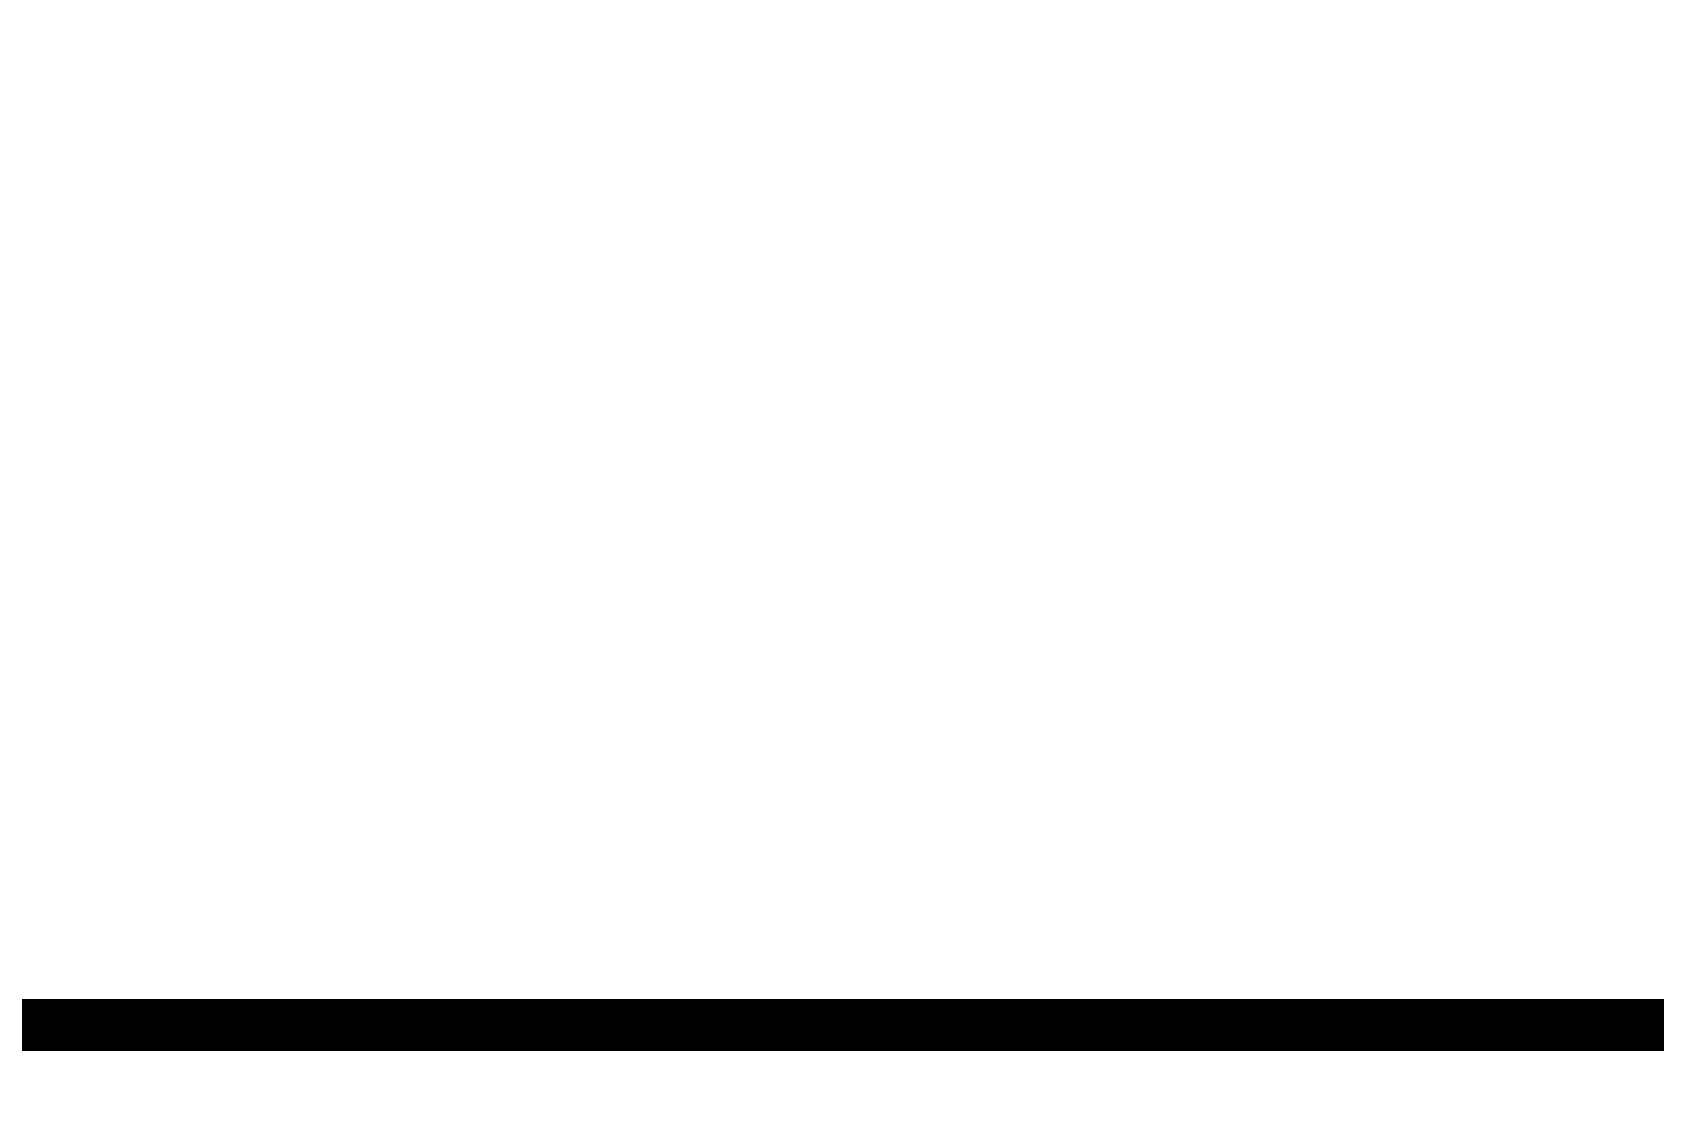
# Model space of a CAD drawing. Header units: millimetres. Extents: x -81374 to 485233, y -39075 to 157313.
# Drawn here: x 39437 to 40060, y -12103 to -11696 of the extents above; entities that cross this region are included whole.
import ezdxf
from ezdxf.enums import TextEntityAlignment as Align

# ---------------------------------------------------------------- set-up
doc = ezdxf.new("R2010")
doc.units = ezdxf.units.MM
doc.layers.add('G-IMPT', color=8, linetype='Continuous', lineweight=5)
doc.layers.add('P-PIPE-IDEN', color=7, linetype='Continuous', lineweight=9)
doc.layers.add('M-HVAC VRV PIPE', color=152, linetype='Continuous')
doc.layers.add('M-HVAC-TEXT', color=7, linetype='Continuous')
doc.styles.add('Arial_2', font='arial.ttf', dxfattribs={"height": 75})
doc.styles.add('romans', font='stylu.ttf', dxfattribs={"height": 125})
doc.styles.get("Standard").update_dxf_attribs({"font": 'arial.ttf'})

# ---------------------------------------------------------------- blocks, each defined once
blk = doc.blocks.new('floor plan 1')
at = {"layer": 'G-IMPT', "color": 8, "ltscale": 500}
for p, q in [((18412.96, -27051.3, 0), (18408.99, -27052.21, 0)), ((18417.35, -27050.95, 0), (18412.96, -27051.3, 0)), ((18417.35, -27050.95, 0), (18421.69, -27051.3, 0)), ((18421.69, -27051.3, 0), (18425.69, -27052.2, 0)), ((18398.47, -27058.13, 0), (18393.28, -27064.22, 0)), ((18405.29, -27053.65, 0), (18398.47, -27058.13, 0)), ((18408.99, -27052.21, 0), (18405.29, -27053.65, 0)), ((18425.69, -27052.2, 0), (18429.39, -27053.63, 0)), ((18429.39, -27053.63, 0), (18432.94, -27055.62, 0)), ((18432.94, -27055.62, 0), (18436.17, -27058.07, 0)), ((18436.17, -27058.07, 0), (18439, -27060.95, 0)), ((18393.28, -27064.22, 0), (18391.37, -27067.74, 0)), ((18439, -27060.95, 0), (18441.43, -27064.22, 0)), ((18441.43, -27064.22, 0), (18443.35, -27067.77, 0)), ((18391.37, -27067.74, 0), (18389.05, -27075.64, 0)), ((18443.35, -27067.77, 0), (18445.66, -27075.65, 0)), ((18389.05, -27075.64, 0), (18388.76, -27079.78, 0)), ((18445.66, -27075.65, 0), (18445.94, -27079.78, 0)), ((18388.75, -27079.78, 0), (18388.75, -27087.75, 0)), ((18445.95, -27087.93, 0), (18445.95, -27079.78, 0)), ((18417.35, -27085.44, 0), (18361.72, -27090.2, 0)), ((18417.35, -27086.35, 0), (18406.12, -27087.6, 0)), ((18417.35, -27085.44, 0), (18472.99, -27090.2, 0)), ((18417.35, -27086.35, 0), (18428.59, -27087.6, 0)), ((18361.72, -27090.2, 0), (18301.41, -27103.31, 0)), ((18335.35, -27095.42, 0), (18330.53, -27097.08, 0)), ((18344.31, -27094.43, 0), (18335.35, -27095.42, 0)), ((18472.99, -27090.2, 0), (18533.29, -27103.31, 0)), ((18490.4, -27094.43, 0), (18499.36, -27095.42, 0)), ((18499.36, -27095.42, 0), (18504.18, -27097.08, 0)), ((18363.47, -27101.5, 0), (18304.69, -27114.28, 0)), ((18417.35, -27097.79, 0), (18333.93, -27107.88, 0)), ((18417.35, -27096.88, 0), (18363.47, -27101.5, 0)), ((18388.75, -27097.33, 0), (18388.75, -27164.2, 0)), ((18417.35, -27096.88, 0), (18471.24, -27101.5, 0)), ((18417.35, -27097.79, 0), (18500.78, -27107.88, 0)), ((18445.95, -27164.2, 0), (18445.95, -27098.49, 0)), ((18471.24, -27101.5, 0), (18530.02, -27114.28, 0)), ((18296.87, -27104.43, 0), (18248.28, -27122.46, 0)), ((18301.41, -27103.31, 0), (18296.87, -27104.43, 0)), ((18325.55, -27146.4, 0), (18303.36, -27107.13, 0)), ((18333.93, -27107.88, 0), (18320.24, -27112.7, 0)), ((18500.78, -27107.88, 0), (18514.47, -27112.7, 0)), ((18531.35, -27107.13, 0), (18509.16, -27146.4, 0)), ((18533.29, -27103.31, 0), (18537.84, -27104.43, 0)), ((18293.19, -27112.6, 0), (18286.6, -27116.02, 0)), ((18293.4, -27112.76, 0), (18315.59, -27152.03, 0)), ((18304.69, -27114.28, 0), (18299.88, -27115.47, 0)), ((18320.24, -27112.7, 0), (18308.59, -27118.06, 0)), ((18514.47, -27112.7, 0), (18526.44, -27118.21, 0)), ((18519.12, -27152.03, 0), (18541.31, -27112.76, 0)), ((18530.02, -27114.28, 0), (18534.83, -27115.47, 0)), ((18299.88, -27115.47, 0), (18258.14, -27130.45, 0)), ((18425.7, -27133.68, 0), (18425.7, -27118.05, 0)), ((18534.83, -27115.47, 0), (18576.57, -27130.45, 0)), ((18248.28, -27122.46, 0), (18226.67, -27134.77, 0)), ((18269.03, -27126.02, 0), (18263.34, -27129.85, 0)), ((18299.43, -27122.28, 0), (18287.23, -27128.55, 0)), ((18535.28, -27122.28, 0), (18547.47, -27128.55, 0)), ((18567.06, -27126.86, 0), (18561.45, -27123.39, 0)), ((18258.14, -27130.45, 0), (18238.42, -27140.86, 0)), ((18263.34, -27129.85, 0), (18258.16, -27134.01, 0)), ((18287.23, -27128.55, 0), (18277, -27134.45, 0)), ((18547.47, -27128.55, 0), (18557.71, -27134.45, 0)), ((18577.17, -27134.57, 0), (18567.06, -27126.86, 0)), ((18576.57, -27130.45, 0), (18596.29, -27140.86, 0)), ((18226.67, -27134.77, 0), (18212.54, -27145.49, 0)), ((18258.16, -27134.01, 0), (18251.86, -27141.21, 0)), ((18270.12, -27139.06, 0), (18265.5, -27142.79, 0)), ((18277, -27134.45, 0), (18270.12, -27139.06, 0)), ((18557.71, -27134.45, 0), (18564.59, -27139.06, 0)), ((18564.59, -27139.06, 0), (18569.21, -27142.79, 0)), ((18582.59, -27140.79, 0), (18577.17, -27134.57, 0)), ((18238.42, -27140.86, 0), (18223.17, -27151.5, 0)), ((18251.86, -27141.21, 0), (18249.5, -27147.57, 0)), ((18265.5, -27142.79, 0), (18262.73, -27145.63, 0)), ((18509.52, -27145.84, 0), (18510.42, -27144.88, 0)), ((18510.42, -27144.88, 0), (18511.54, -27144.14, 0)), ((18569.21, -27142.79, 0), (18571.98, -27145.63, 0)), ((18584.86, -27145.72, 0), (18582.59, -27140.79, 0)), ((18596.29, -27140.86, 0), (18611.53, -27151.5, 0)), ((18212.54, -27145.49, 0), (18202.3, -27155.87, 0)), ((18223.17, -27151.5, 0), (18217.43, -27156.49, 0)), ((18249.5, -27147.57, 0), (18250.17, -27152.44, 0)), ((18262.73, -27145.63, 0), (18260.88, -27148.76, 0)), ((18260.88, -27148.76, 0), (18261.76, -27150.34, 0)), ((18277.76, -27171.05, 0), (18261.06, -27149.14, 0)), ((18262.18, -27152.43, 0), (18261.21, -27149.35, 0)), ((18315.95, -27152.59, 0), (18315.3, -27151.45, 0)), ((18325.83, -27151.39, 0), (18324.61, -27153.21, 0)), ((18326.28, -27149.17, 0), (18325.83, -27151.39, 0)), ((18325.84, -27146.99, 0), (18326.28, -27149.17, 0)), ((18508.87, -27146.99, 0), (18509.52, -27145.84, 0)), ((18519.4, -27147.05, 0), (18519.85, -27149.27, 0)), ((18519.85, -27149.27, 0), (18519.41, -27151.45, 0)), ((18573.65, -27149.14, 0), (18556.95, -27171.05, 0)), ((18571.98, -27145.63, 0), (18573.83, -27148.75, 0)), ((18573.07, -27150.06, 0), (18572.96, -27150.33, 0)), ((18573.83, -27148.75, 0), (18573.07, -27150.06, 0)), ((18574.07, -27148.65, 0), (18573.5, -27149.35, 0)), ((18574.76, -27148.04, 0), (18574.07, -27148.65, 0)), ((18575.54, -27147.56, 0), (18574.76, -27148.04, 0)), ((18576.39, -27147.21, 0), (18575.54, -27147.56, 0)), ((18577.28, -27147.01, 0), (18576.39, -27147.21, 0)), ((18578.21, -27146.95, 0), (18577.28, -27147.01, 0)), ((18580.14, -27147.08, 0), (18578.21, -27146.95, 0)), ((18579.88, -27147.09, 0), (18580.14, -27147.08, 0)), ((18581.56, -27148.11, 0), (18579.88, -27147.09, 0)), ((18583.88, -27152.65, 0), (18581.56, -27148.11, 0)), ((18584.63, -27152.2, 0), (18584.86, -27145.72, 0)), ((18611.53, -27151.5, 0), (18617.28, -27156.49, 0)), ((18202.3, -27155.87, 0), (18196.05, -27165.06, 0)), ((18217.43, -27156.49, 0), (18212.79, -27161.23, 0)), ((18250.17, -27152.44, 0), (18251.2, -27154.72, 0)), ((18251.2, -27154.72, 0), (18251.25, -27154.84, 0)), ((18251.8, -27155.85, 0), (18252.37, -27156.55, 0)), ((18251.95, -27156.06, 0), (18268.62, -27177.94, 0)), ((18252.37, -27156.55, 0), (18253.06, -27157.15, 0)), ((18253.06, -27157.15, 0), (18253.84, -27157.64, 0)), ((18253.84, -27157.64, 0), (18254.69, -27157.98, 0)), ((18258.02, -27158.11, 0), (18260.12, -27156.86, 0)), ((18260.12, -27156.86, 0), (18262.18, -27152.43, 0)), ((18316.84, -27153.55, 0), (18315.95, -27152.59, 0)), ((18317.96, -27154.3, 0), (18316.84, -27153.55, 0)), ((18319.24, -27154.76, 0), (18317.96, -27154.3, 0)), ((18320.57, -27154.9, 0), (18319.24, -27154.76, 0)), ((18322.79, -27154.44, 0), (18320.57, -27154.9, 0)), ((18324.61, -27153.21, 0), (18322.79, -27154.44, 0)), ((18566.09, -27177.93, 0), (18582.76, -27156.06, 0)), ((18582.91, -27155.85, 0), (18583.88, -27152.65, 0)), ((18583.46, -27154.85, 0), (18584.63, -27152.2, 0)), ((18617.28, -27156.49, 0), (18621.92, -27161.23, 0)), ((18212.79, -27161.23, 0), (18206.68, -27169.47, 0)), ((18254.69, -27157.98, 0), (18255.58, -27158.19, 0)), ((18255.58, -27158.19, 0), (18256.51, -27158.25, 0)), ((18256.51, -27158.25, 0), (18258.46, -27158.1, 0)), ((18258.46, -27158.1, 0), (18258.02, -27158.11, 0)), ((18621.92, -27161.23, 0), (18628.03, -27169.47, 0)), ((18196.05, -27165.06, 0), (18193.06, -27173.02, 0)), ((18206.68, -27169.47, 0), (18204.25, -27175.46, 0)), ((18274.43, -27168.96, 0), (18275.04, -27169.12, 0)), ((18275.04, -27169.12, 0), (18275.62, -27169.34, 0)), ((18275.62, -27169.34, 0), (18276.17, -27169.62, 0)), ((18276.17, -27169.62, 0), (18276.69, -27169.98, 0)), ((18276.69, -27169.98, 0), (18277.16, -27170.39, 0)), ((18277.16, -27170.39, 0), (18277.59, -27170.85, 0)), ((18628.03, -27169.47, 0), (18630.46, -27175.46, 0)), ((18193.06, -27173.02, 0), (18195.27, -27186.27, 0)), ((18204.25, -27175.46, 0), (18204.46, -27179.43, 0)), ((18277.59, -27170.85, 0), (18277.89, -27171.24, 0)), ((18277.8, -27171.11, 0), (18278.89, -27172.6, 0)), ((18277.89, -27171.24, 0), (18278.43, -27172.25, 0)), ((18278.53, -27176.3, 0), (18277.91, -27177.55, 0)), ((18278.43, -27172.25, 0), (18278.81, -27173.58, 0)), ((18278.84, -27174.95, 0), (18278.53, -27176.3, 0)), ((18278.81, -27173.58, 0), (18278.84, -27174.95, 0)), ((18278.89, -27172.6, 0), (18280.58, -27175, 0)), ((18280.58, -27175, 0), (18283.17, -27178.74, 0)), ((18554.13, -27174.99, 0), (18551.55, -27178.72, 0)), ((18555.82, -27172.6, 0), (18554.13, -27174.99, 0)), ((18556.91, -27171.11, 0), (18555.82, -27172.6, 0)), ((18567.15, -27175.43, 0), (18566.76, -27176.76, 0)), ((18567.18, -27174.05, 0), (18567.15, -27175.43, 0)), ((18630.46, -27175.46, 0), (18630.25, -27179.43, 0)), ((18207.48, -27182, 0), (18204.46, -27179.43, 0)), ((18240.15, -27198.46, 0), (18206.34, -27181.22, 0)), ((18208.24, -27182.81, 0), (18207.62, -27182.12, 0)), ((18208.73, -27183.59, 0), (18208.24, -27182.81, 0)), ((18268.58, -27177.88, 0), (18271.34, -27181.75, 0)), ((18271.34, -27181.75, 0), (18273.99, -27185.57, 0)), ((18274.57, -27179.95, 0), (18273.19, -27180.14, 0)), ((18275.86, -27179.43, 0), (18274.57, -27179.95, 0)), ((18277, -27178.61, 0), (18275.86, -27179.43, 0)), ((18277.91, -27177.55, 0), (18277, -27178.61, 0)), ((18283.17, -27178.74, 0), (18286.27, -27183.26, 0)), ((18551.55, -27178.72, 0), (18548.44, -27183.25, 0)), ((18563.37, -27181.75, 0), (18560.73, -27185.56, 0)), ((18562.23, -27180.11, 0), (18561.52, -27180.14, 0)), ((18562.92, -27179.99, 0), (18562.23, -27180.11, 0)), ((18563.59, -27179.79, 0), (18562.92, -27179.99, 0)), ((18566.13, -27177.88, 0), (18563.37, -27181.75, 0)), ((18564.23, -27179.51, 0), (18563.59, -27179.79, 0)), ((18564.83, -27179.15, 0), (18564.23, -27179.51, 0)), ((18565.38, -27178.71, 0), (18564.83, -27179.15, 0)), ((18565.87, -27178.2, 0), (18565.38, -27178.71, 0)), ((18566.23, -27177.74, 0), (18565.87, -27178.2, 0)), ((18566.76, -27176.76, 0), (18566.23, -27177.74, 0)), ((18628.37, -27181.22, 0), (18594.56, -27198.46, 0)), ((18628.34, -27181.24, 0), (18627.09, -27182.12, 0)), ((18629.81, -27180.72, 0), (18628.34, -27181.24, 0)), ((18631.36, -27180.64, 0), (18629.81, -27180.72, 0)), ((18638.67, -27187.16, 0), (18630.25, -27179.43, 0)), ((18635.62, -27182.88, 0), (18635.34, -27182.71, 0)), ((18636.49, -27184.84, 0), (18635.62, -27182.88, 0)), ((18195.27, -27186.27, 0), (18196.04, -27187.16, 0)), ((18199.96, -27190.6, 0), (18196.04, -27187.16, 0)), ((18208.56, -27189.2, 0), (18209.19, -27187.74, 0)), ((18209.1, -27184.46, 0), (18208.73, -27183.59, 0)), ((18209.32, -27185.38, 0), (18209.1, -27184.46, 0)), ((18209.19, -27187.74, 0), (18209.39, -27186.32, 0)), ((18209.39, -27186.32, 0), (18209.32, -27185.38, 0)), ((18273.99, -27185.57, 0), (18277.04, -27190.02, 0)), ((18286.27, -27183.26, 0), (18291.91, -27191.55, 0)), ((18548.44, -27183.25, 0), (18542.8, -27191.55, 0)), ((18560.73, -27185.56, 0), (18557.67, -27190.02, 0)), ((18638.67, -27187.16, 0), (18634.75, -27190.6, 0)), ((18635.81, -27189.31, 0), (18636.16, -27188.62, 0)), ((18636.16, -27188.62, 0), (18636.42, -27187.87, 0)), ((18636.42, -27187.87, 0), (18636.57, -27187.1, 0)), ((18636.62, -27186.32, 0), (18636.49, -27184.84, 0)), ((18636.57, -27187.1, 0), (18636.62, -27186.32, 0)), ((18199.86, -27190.52, 0), (18200.93, -27191.3, 0)), ((18200.93, -27191.3, 0), (18202.17, -27191.82, 0)), ((18201.14, -27191.41, 0), (18234.94, -27208.64, 0)), ((18202.17, -27191.82, 0), (18203.49, -27192.02, 0)), ((18203.49, -27192.02, 0), (18204.81, -27191.9, 0)), ((18204.81, -27191.9, 0), (18205.78, -27191.69, 0)), ((18205.78, -27191.69, 0), (18206.83, -27191.16, 0)), ((18206.83, -27191.16, 0), (18207.64, -27190.39, 0)), ((18207.64, -27190.39, 0), (18208.56, -27189.2, 0)), ((18277.04, -27190.02, 0), (18282.58, -27198.17, 0)), ((18291.91, -27191.55, 0), (18295.64, -27197.06, 0)), ((18542.8, -27191.55, 0), (18539.07, -27197.06, 0)), ((18557.67, -27190.02, 0), (18552.13, -27198.17, 0)), ((18599.77, -27208.64, 0), (18633.57, -27191.41, 0)), ((18634.85, -27190.52, 0), (18635.38, -27189.95, 0)), ((18635.38, -27189.95, 0), (18635.81, -27189.31, 0)), ((18240.65, -27198.74, 0), (18241.25, -27199.12, 0)), ((18241.25, -27199.12, 0), (18242.44, -27199.96, 0)), ((18242.44, -27199.96, 0), (18245.55, -27202.59, 0)), ((18282.58, -27198.17, 0), (18286.54, -27204.03, 0)), ((18552.13, -27198.17, 0), (18548.17, -27204.03, 0)), ((18592.27, -27199.96, 0), (18589.15, -27202.59, 0)), ((18593.45, -27199.12, 0), (18592.27, -27199.96, 0)), ((18594.06, -27198.74, 0), (18593.45, -27199.12, 0)), ((18232.84, -27206.74, 0), (18232.41, -27206.01, 0)), ((18233.3, -27207.31, 0), (18232.84, -27206.74, 0)), ((18233.67, -27207.74, 0), (18233.3, -27207.31, 0)), ((18234.8, -27208.57, 0), (18233.67, -27207.74, 0)), ((18241.53, -27207.54, 0), (18240.38, -27208.45, 0)), ((18242.43, -27206.37, 0), (18241.53, -27207.54, 0)), ((18242.99, -27205, 0), (18242.43, -27206.37, 0)), ((18243.19, -27203.55, 0), (18242.99, -27205, 0)), ((18245.55, -27202.59, 0), (18248.86, -27205.65, 0)), ((18248.86, -27205.65, 0), (18251.45, -27208.13, 0)), ((18585.85, -27205.65, 0), (18583.26, -27208.13, 0)), ((18589.15, -27202.59, 0), (18585.85, -27205.65, 0)), ((18591.72, -27205, 0), (18591.52, -27203.55, 0)), ((18592.28, -27206.37, 0), (18591.72, -27205, 0)), ((18593.18, -27207.54, 0), (18592.28, -27206.37, 0)), ((18594.33, -27208.45, 0), (18593.18, -27207.54, 0)), ((18601.04, -27207.74, 0), (18599.91, -27208.57, 0)), ((18601.41, -27207.31, 0), (18601.04, -27207.74, 0)), ((18601.87, -27206.74, 0), (18601.41, -27207.31, 0)), ((18602.3, -27206.01, 0), (18601.87, -27206.74, 0)), ((18234.43, -27208.35, 0), (18236.56, -27209.92, 0)), ((18236.15, -27209.09, 0), (18234.8, -27208.57, 0)), ((18237.59, -27209.25, 0), (18236.15, -27209.09, 0)), ((18236.56, -27209.92, 0), (18239.02, -27212.11, 0)), ((18239.03, -27209.03, 0), (18237.59, -27209.25, 0)), ((18239.02, -27212.11, 0), (18242.65, -27215.54, 0)), ((18240.38, -27208.45, 0), (18239.03, -27209.03, 0)), ((18251.45, -27208.13, 0), (18255.09, -27211.71, 0)), ((18255.09, -27211.71, 0), (18261.35, -27218.02, 0)), ((18579.62, -27211.71, 0), (18573.36, -27218.02, 0)), ((18583.26, -27208.13, 0), (18579.62, -27211.71, 0)), ((18595.69, -27212.11, 0), (18592.06, -27215.54, 0)), ((18595.68, -27209.03, 0), (18594.33, -27208.45, 0)), ((18597.12, -27209.25, 0), (18595.68, -27209.03, 0)), ((18598.15, -27209.92, 0), (18595.69, -27212.11, 0)), ((18598.55, -27209.09, 0), (18597.12, -27209.25, 0)), ((18600.27, -27208.35, 0), (18598.15, -27209.92, 0)), ((18599.91, -27208.57, 0), (18598.55, -27209.09, 0)), ((18242.65, -27215.54, 0), (18245.89, -27218.7, 0)), ((18245.89, -27218.7, 0), (18252.4, -27225.23, 0)), ((18388.75, -27219.92, 0), (18388.75, -27231.59, 0)), ((18445.95, -27231.59, 0), (18445.95, -27219.92, 0)), ((18588.82, -27218.7, 0), (18582.31, -27225.23, 0)), ((18592.06, -27215.54, 0), (18588.82, -27218.7, 0)), ((18252.4, -27225.23, 0), (18254.36, -27227.24, 0)), ((18582.31, -27225.23, 0), (18580.35, -27227.24, 0)), ((18388.75, -27237.09, 0), (18388.75, -27245.07, 0)), ((18445.95, -27245.07, 0), (18445.95, -27237.09, 0))]:
    blk.add_line(p, q, dxfattribs=at)
for centre, radius, start, end in [((30901.19, -15868.25), 12777.77, 49.906974, 259.603181), ((18060.55, -17690.18), 9598.53, 196.540677, 301.958989), ((18417.35, -27387.8, 0), 228.8, 0, 180), ((18417.35, -27387.8, 0), 228.8, 0, 180), ((18417.35, -27387.8, 0), 227.37, 0, 180)]:
    blk.add_arc(centre, radius, start, end, dxfattribs=at)
for centre, major_axis, ratio, start_param, end_param in [((18536.33, -27109.95, 0), (-4.98, 2.81), 0.992436, 4.258135, 5.223509), ((18298.38, -27109.95, 0), (4.98, 2.81), 0.992436, 4.201269, 5.531684), ((18417.35, -27114.49, 0), (8.35, 0), 0.173648, 0.261799, 2.879793), ((18536.33, -27109.95, 0), (-4.98, 2.81), 0.992436, 0.957956, 2.081916), ((18417.35, -27114.49, 0), (8.35, 0), 0.173648, 3.403392, 3.926991), ((18417.35, -27114.49, 0), (8.35, 0), 0.173648, 4.18879, 5.235988), ((18417.35, -27114.49, 0), (8.35, 0), 0.173648, 5.497787, 6.021386), ((18320.57, -27149.22, 0), (4.98, 2.81), 0.992436, 6.183384, 6.879071), ((18320.57, -27149.22, 0), (4.98, 2.81), 0.992436, 2.248945, 3.041791), ((18514.14, -27149.22, 0), (-4.98, 2.81), 0.992436, 0.099802, 2.081916), ((18514.14, -27149.22, 0), (-4.98, 2.81), 0.992436, 2.081916, 3.241394)]:
    blk.add_ellipse(centre, major_axis=major_axis, ratio=ratio, start_param=start_param, end_param=end_param, dxfattribs=at)
for points, knots in [([(18417.35, -27050.96, 0), (18413.01, -27051.01, 0), (18407.02, -27052.32, 0), (18400.6, -27056.26, 0), (18397.52, -27058.94, 0), (18395.37, -27061.27, 0), (18393.48, -27063.82, 0), (18391.41, -27067.34, 0), (18389.49, -27072.36, 0), (18388.72, -27077.44, 0), (18388.77, -27081.7, 0), (18389.01, -27083.75, 0), (18389.19, -27084.77, 0)], [-1, -1, -1, -1, -0.8611111, -0.7916667, -0.7569444, -0.7222222, -0.6875, -0.6527778, -0.5833333, -0.5138889, -0.4791667, -0.4444444, -0.4444444, -0.4444444, -0.4444444]), ([(18417.35, -27050.96, 0), (18413.88, -27051, 0), (18409.03, -27051.84, 0), (18402.95, -27054.73, 0), (18398.84, -27057.61, 0), (18395.31, -27061.22, 0), (18392.42, -27065.35, 0), (18390.35, -27069.91, 0), (18389.04, -27074.76, 0), (18388.63, -27079.76, 0), (18388.9, -27083.11, 0), (18389.18, -27084.76, 0)], [-1, -1, -1, -1, -0.8888889, -0.8333333, -0.7777778, -0.7222222, -0.6666667, -0.6111111, -0.5555556, -0.5, -0.4444444, -0.4444444, -0.4444444, -0.4444444]), ([(18445.52, -27084.76, 0), (18445.73, -27083.54, 0), (18445.98, -27081.28, 0), (18445.94, -27077.87, 0), (18445.51, -27074.18, 0), (18444.36, -27069.92, 0), (18442.28, -27065.34, 0), (18439.4, -27061.22, 0), (18435.89, -27057.63, 0), (18431.77, -27054.74, 0), (18427.2, -27052.56, 0), (18422.47, -27051.29, 0), (18419.09, -27050.98, 0), (18417.35, -27050.96, 0)], [-0.5555556, -0.5555556, -0.5555556, -0.5555556, -0.5138889, -0.4791667, -0.4444444, -0.3888889, -0.3333333, -0.2777778, -0.2222222, -0.1666667, -0.1111111, -0.0555556, 0, 0, 0, 0]), ([(18417.35, -27087.3, 0), (18417.35, -27087.05, 0), (18417.35, -27086.6, 0), (18417.35, -27085.87, 0), (18417.35, -27085.37, 0), (18417.35, -27085.45, 0), (18417.35, -27085.85, 0), (18417.35, -27086.16, 0), (18417.35, -27086.34, 0)], [0.5555556, 0.5555556, 0.5555556, 0.5555556, 0.6111111, 0.6666667, 0.7777778, 0.8888889, 0.9444444, 1, 1, 1, 1]), ([(18417.35, -27095.98, 0), (18417.35, -27096.16, 0), (18417.35, -27096.46, 0), (18417.35, -27096.76, 0), (18417.35, -27096.9, 0), (18417.35, -27096.86, 0), (18417.35, -27096.64, 0), (18417.35, -27096.14, 0), (18417.35, -27095.3, 0), (18417.35, -27094.25, 0), (18417.35, -27093.36, 0), (18417.35, -27092.4, 0), (18417.35, -27091.08, 0), (18417.35, -27089.74, 0), (18417.35, -27088.49, 0), (18417.35, -27087.64, 0), (18417.35, -27086.9, 0), (18417.35, -27086.52, 0), (18417.35, -27086.34, 0)], [0, 0, 0, 0, 0.055556, 0.111111, 0.166667, 0.222222, 0.277778, 0.333333, 0.444444, 0.5, 0.555556, 0.611111, 0.666667, 0.777778, 0.833333, 0.888889, 0.944444, 1, 1, 1, 1]), ([(18417.35, -27096.96, 0), (18417.35, -27097.13, 0), (18417.35, -27097.42, 0), (18417.35, -27097.71, 0), (18417.35, -27097.82, 0), (18417.35, -27097.75, 0), (18417.35, -27097.52, 0), (18417.35, -27096.99, 0), (18417.35, -27096.35, 0), (18417.35, -27095.85, 0)], [-0.6666667, -0.6666667, -0.6666667, -0.6666667, -0.6111111, -0.5555556, -0.5, -0.4444444, -0.3888889, -0.3333333, -0.2222222, -0.2222222, -0.2222222, -0.2222222]), ([(18417.35, -27096.96, 0), (18417.35, -27097.13, 0), (18417.35, -27097.42, 0), (18417.35, -27097.71, 0), (18417.35, -27097.82, 0), (18417.35, -27097.75, 0), (18417.35, -27097.52, 0), (18417.35, -27097.05, 0), (18417.35, -27096.46, 0), (18417.35, -27095.97, 0), (18417.35, -27095.85, 0)], [0.3333333, 0.3333333, 0.3333333, 0.3333333, 0.3888889, 0.4444444, 0.5, 0.5555556, 0.6111111, 0.6666667, 0.75, 0.7777778, 0.7777778, 0.7777778, 0.7777778]), ([(18296.99, -27105.31, 0), (18296.95, -27105.13, 0), (18296.89, -27104.84, 0), (18296.85, -27104.52, 0), (18296.86, -27104.44, 0), (18296.87, -27104.43, 0)], [0, 0, 0, 0, 0.0555556, 0.1111111, 0.1797143, 0.1797143, 0.1797143, 0.1797143]), ([(18296.99, -27105.31, 0), (18297.02, -27105.49, 0), (18297.1, -27105.86, 0), (18297.33, -27106.82, 0), (18297.69, -27108.26, 0), (18298.12, -27109.9, 0), (18298.48, -27111.18, 0), (18298.74, -27112.1, 0), (18299, -27112.96, 0), (18299.23, -27113.72, 0), (18299.44, -27114.37, 0), (18299.67, -27115.06, 0), (18299.79, -27115.35, 0), (18299.84, -27115.43, 0)], [0, 0, 0, 0, 0.0555556, 0.1111111, 0.2222222, 0.3333333, 0.3888889, 0.4444444, 0.5, 0.5555556, 0.6111111, 0.6666667, 0.7777778, 0.7777778, 0.7777778, 0.7777778]), ([(18410.28, -27107.7, 0), (18410.94, -27107.87, 0), (18412.38, -27108.2, 0), (18413.9, -27108.34, 0), (18414.72, -27108.4, 0)], [-0.07874903, -0.07874903, -0.07874903, -0.07874903, -0.05555556, -0.02873291, -0.02873291, -0.02873291, -0.02873291]), ([(18537.72, -27105.31, 0), (18537.69, -27105.49, 0), (18537.61, -27105.86, 0), (18537.38, -27106.82, 0), (18537.02, -27108.26, 0), (18536.59, -27109.9, 0), (18536.23, -27111.18, 0), (18535.94, -27112.18, 0), (18535.65, -27113.17, 0), (18535.37, -27114.08, 0), (18535.13, -27114.79, 0), (18534.97, -27115.23, 0), (18534.9, -27115.39, 0), (18534.87, -27115.43, 0)], [0, 0, 0, 0, 0.0555556, 0.1111111, 0.2222222, 0.3333333, 0.3888889, 0.4444444, 0.5138889, 0.5833333, 0.6527778, 0.7222222, 0.7777778, 0.7777778, 0.7777778, 0.7777778]), ([(18537.72, -27105.31, 0), (18537.76, -27105.13, 0), (18537.82, -27104.84, 0), (18537.86, -27104.52, 0), (18537.85, -27104.44, 0), (18537.84, -27104.43, 0)], [0, 0, 0, 0, 0.0555556, 0.1111111, 0.1797143, 0.1797143, 0.1797143, 0.1797143]), ([(18318.37, -27109.43, 0), (18318.51, -27109.72, 0), (18318.77, -27110.27, 0), (18319.14, -27111, 0), (18319.48, -27111.63, 0), (18319.76, -27112.12, 0), (18319.99, -27112.47, 0), (18320.15, -27112.67, 0), (18320.22, -27112.7, 0), (18320.24, -27112.7, 0)], [0.1111111, 0.1111111, 0.1111111, 0.1111111, 0.1666667, 0.2222222, 0.2777778, 0.3333333, 0.3888889, 0.4444444, 0.4956758, 0.4956758, 0.4956758, 0.4956758]), ([(18320.24, -27112.7, 0), (18320.24, -27112.69, 0), (18320.27, -27112.68, 0), (18320.28, -27112.6, 0), (18320.24, -27112.33, 0), (18320.11, -27111.83, 0), (18319.92, -27111.25, 0), (18319.75, -27110.77, 0), (18319.7, -27110.65, 0)], [0.4980564, 0.4980564, 0.4980564, 0.4980564, 0.5, 0.5555556, 0.6111111, 0.6666667, 0.75, 0.7777778, 0.7777778, 0.7777778, 0.7777778]), ([(18417.35, -27113.42, 0), (18416.72, -27113.42, 0), (18415.47, -27113.43, 0), (18413.98, -27113.49, 0), (18412.89, -27113.54, 0), (18412.13, -27113.57, 0), (18411.44, -27113.6, 0), (18410.82, -27113.62, 0), (18410.27, -27113.61, 0), (18409.97, -27113.6, 0), (18409.84, -27113.59, 0)], [-1, -1, -1, -1, -0.8571429, -0.7142857, -0.6428571, -0.5714286, -0.5, -0.4285714, -0.3571429, -0.2857143, -0.2857143, -0.2857143, -0.2857143]), ([(18410.83, -27111.8, 0), (18411.02, -27111.72, 0), (18411.44, -27111.55, 0), (18412.13, -27111.3, 0), (18412.89, -27111.08, 0), (18413.98, -27110.82, 0), (18415.47, -27110.58, 0), (18416.72, -27110.52, 0), (18417.35, -27110.52, 0)], [-0.5714286, -0.5714286, -0.5714286, -0.5714286, -0.5, -0.4285714, -0.3571429, -0.2857143, -0.1428571, 0, 0, 0, 0]), ([(18417.35, -27110.52, 0), (18417.98, -27110.52, 0), (18419.24, -27110.58, 0), (18420.72, -27110.82, 0), (18421.81, -27111.08, 0), (18422.58, -27111.3, 0), (18423.27, -27111.55, 0), (18423.78, -27111.76, 0), (18424.05, -27111.88, 0), (18424.14, -27111.92, 0)], [-1, -1, -1, -1, -0.8571429, -0.7142857, -0.6428571, -0.5714286, -0.5, -0.4285714, -0.3958969, -0.3958969, -0.3958969, -0.3958969]), ([(18425.7, -27113.19, 0), (18425.7, -27113.3, 0), (18425.56, -27113.48, 0), (18425.04, -27113.58, 0), (18424.43, -27113.61, 0), (18423.89, -27113.62, 0), (18423.27, -27113.6, 0), (18422.58, -27113.57, 0), (18421.81, -27113.54, 0), (18420.72, -27113.49, 0), (18419.24, -27113.43, 0), (18417.98, -27113.42, 0), (18417.35, -27113.42, 0)], [-1, -1, -1, -1, -0.857143, -0.714286, -0.642857, -0.571429, -0.5, -0.428571, -0.357143, -0.285714, -0.142857, 0, 0, 0, 0]), ([(18514.47, -27112.7, 0), (18514.47, -27112.69, 0), (18514.44, -27112.68, 0), (18514.42, -27112.6, 0), (18514.47, -27112.33, 0), (18514.61, -27111.76, 0), (18514.82, -27111.14, 0), (18515.01, -27110.65, 0)], [0.4980564, 0.4980564, 0.4980564, 0.4980564, 0.5, 0.5555556, 0.6111111, 0.6666667, 0.7777778, 0.7777778, 0.7777778, 0.7777778]), ([(18515.57, -27110.98, 0), (18515.45, -27111.21, 0), (18515.23, -27111.63, 0), (18514.95, -27112.12, 0), (18514.72, -27112.47, 0), (18514.56, -27112.67, 0), (18514.49, -27112.7, 0), (18514.47, -27112.7, 0)], [0.2222222, 0.2222222, 0.2222222, 0.2222222, 0.2777778, 0.3333333, 0.3888889, 0.4444444, 0.4956758, 0.4956758, 0.4956758, 0.4956758]), ([(18251.83, -27155.89, 0), (18251.74, -27155.76, 0), (18251.53, -27155.44, 0), (18251.26, -27154.89, 0), (18251.06, -27154.34, 0), (18250.94, -27153.88, 0), (18250.87, -27153.45, 0), (18250.83, -27153.08, 0), (18250.82, -27152.7, 0), (18250.84, -27152.15, 0), (18250.98, -27151.37, 0), (18251.25, -27150.54, 0), (18251.67, -27149.74, 0), (18252.2, -27149.03, 0), (18252.99, -27148.25, 0), (18253.74, -27147.77, 0), (18254.21, -27147.52, 0), (18254.48, -27147.39, 0), (18254.73, -27147.26, 0), (18254.88, -27147.18, 0), (18254.93, -27147.11, 0), (18255.03, -27147.04, 0), (18254.74, -27147.06, 0), (18254.44, -27147.12, 0), (18254.67, -27147.05, 0), (18255.21, -27146.96, 0), (18255.77, -27146.92, 0), (18256.24, -27146.93, 0), (18256.5, -27146.95, 0)], [0, 0, 0, 0, 0.05, 0.1, 0.125, 0.15, 0.175, 0.1875, 0.2, 0.225, 0.25, 0.275, 0.3, 0.325, 0.35, 0.4, 0.425, 0.45, 0.475, 0.525, 0.575, 0.6375, 0.7, 0.75, 0.85, 0.9, 0.95, 1, 1, 1, 1]), ([(18256.5, -27146.95, 0), (18256.81, -27146.94, 0), (18257.42, -27146.98, 0), (18258.17, -27147.15, 0), (18258.67, -27147.33, 0), (18258.94, -27147.45, 0), (18259.15, -27147.54, 0), (18259.35, -27147.65, 0), (18259.55, -27147.77, 0), (18259.74, -27147.89, 0), (18259.92, -27148.02, 0), (18260.11, -27148.16, 0), (18260.28, -27148.31, 0), (18260.46, -27148.47, 0), (18260.62, -27148.63, 0), (18260.77, -27148.79, 0), (18260.96, -27149.01, 0), (18261.1, -27149.19, 0), (18261.18, -27149.3, 0)], [0, 0, 0, 0, 0.166667, 0.333333, 0.416667, 0.458333, 0.5, 0.541667, 0.583333, 0.625, 0.666667, 0.708333, 0.75, 0.791667, 0.833333, 0.875, 0.916667, 1, 1, 1, 1]), ([(18578.2, -27158.25, 0), (18577.78, -27158.24, 0), (18577.15, -27158.16, 0), (18576.46, -27157.95, 0), (18576.07, -27157.8, 0), (18575.79, -27157.67, 0), (18575.52, -27157.53, 0), (18575.18, -27157.32, 0), (18574.61, -27156.9, 0), (18573.88, -27156.19, 0), (18573.29, -27155.35, 0), (18572.94, -27154.62, 0), (18572.73, -27154.05, 0), (18572.59, -27153.43, 0), (18572.52, -27152.8, 0), (18572.53, -27152.16, 0), (18572.6, -27151.54, 0), (18572.74, -27150.94, 0), (18573, -27150.17, 0), (18573.3, -27149.63, 0), (18573.53, -27149.3, 0)], [0, 0, 0, 0, 0.1, 0.15, 0.175, 0.2, 0.225, 0.25, 0.3, 0.4, 0.5, 0.55, 0.6, 0.65, 0.7, 0.75, 0.8, 0.85, 0.9, 1, 1, 1, 1]), ([(18582.88, -27155.89, 0), (18582.8, -27156.01, 0), (18582.67, -27156.18, 0), (18582.47, -27156.41, 0), (18582.32, -27156.57, 0), (18582.16, -27156.73, 0), (18581.98, -27156.89, 0), (18581.81, -27157.04, 0), (18581.62, -27157.18, 0), (18581.44, -27157.31, 0), (18581.25, -27157.43, 0), (18581.05, -27157.55, 0), (18580.85, -27157.65, 0), (18580.64, -27157.75, 0), (18580.37, -27157.87, 0), (18579.87, -27158.04, 0), (18579.12, -27158.21, 0), (18578.51, -27158.25, 0), (18578.2, -27158.25, 0)], [0, 0, 0, 0, 0.083333, 0.125, 0.166667, 0.208333, 0.25, 0.291667, 0.333333, 0.375, 0.416667, 0.458333, 0.5, 0.541667, 0.583333, 0.666667, 0.833333, 1, 1, 1, 1]), ([(18560.28, -27168.96, 0), (18560.18, -27168.98, 0), (18559.98, -27169.02, 0), (18559.68, -27169.11, 0), (18559.39, -27169.21, 0), (18559.1, -27169.33, 0), (18558.85, -27169.45, 0), (18558.63, -27169.57, 0), (18558.4, -27169.71, 0), (18558.17, -27169.86, 0), (18557.94, -27170.04, 0), (18557.74, -27170.21, 0), (18557.57, -27170.37, 0), (18557.4, -27170.54, 0), (18557.21, -27170.74, 0), (18557.02, -27170.96, 0), (18556.9, -27171.11, 0), (18556.85, -27171.2, 0)], [0.2222222, 0.2222222, 0.2222222, 0.2222222, 0.2777778, 0.3333333, 0.3888889, 0.4444444, 0.5, 0.5416667, 0.5833333, 0.6388889, 0.6944444, 0.7361111, 0.7777778, 0.8194444, 0.8611111, 0.9166667, 1, 1, 1, 1]), ([(18267.53, -27174.08, 0), (18267.52, -27174.2, 0), (18267.5, -27174.43, 0), (18267.5, -27174.77, 0), (18267.52, -27175.12, 0), (18267.56, -27175.46, 0), (18267.63, -27175.8, 0), (18267.73, -27176.15, 0), (18267.83, -27176.46, 0), (18267.93, -27176.72, 0), (18268.04, -27176.96, 0), (18268.18, -27177.25, 0), (18268.34, -27177.54, 0), (18268.46, -27177.72, 0), (18268.51, -27177.79, 0)], [0.6666667, 0.6666667, 0.6666667, 0.6666667, 0.6944444, 0.7222222, 0.75, 0.7777778, 0.8055556, 0.8333333, 0.8611111, 0.8819444, 0.9027778, 0.9305556, 0.9722222, 1, 1, 1, 1]), ([(18556.85, -27171.2, 0), (18556.8, -27171.27, 0), (18556.7, -27171.42, 0), (18556.55, -27171.67, 0), (18556.42, -27171.92, 0), (18556.32, -27172.15, 0), (18556.19, -27172.45, 0), (18556.07, -27172.81, 0), (18555.96, -27173.22, 0), (18555.9, -27173.56, 0), (18555.86, -27173.9, 0), (18555.84, -27174.24, 0), (18555.84, -27174.59, 0), (18555.87, -27174.93, 0), (18555.91, -27175.28, 0), (18556, -27175.73, 0), (18556.16, -27176.29, 0), (18556.43, -27176.94, 0), (18556.78, -27177.55, 0), (18557.2, -27178.11, 0), (18557.69, -27178.62, 0), (18558.24, -27179.06, 0), (18558.84, -27179.44, 0), (18559.37, -27179.69, 0), (18559.8, -27179.86, 0), (18560.14, -27179.96, 0), (18560.48, -27180.04, 0), (18560.94, -27180.11, 0), (18561.29, -27180.14, 0), (18561.52, -27180.14, 0)], [0, 0, 0, 0, 0.027778, 0.055556, 0.083333, 0.104167, 0.125, 0.166667, 0.194444, 0.222222, 0.25, 0.277778, 0.305556, 0.333333, 0.361111, 0.388889, 0.444444, 0.5, 0.555556, 0.611111, 0.666667, 0.722222, 0.777778, 0.833333, 0.861111, 0.888889, 0.916667, 0.944444, 1, 1, 1, 1]), ([(18198.09, -27186.32, 0), (18198.09, -27186.21, 0), (18198.08, -27185.99, 0), (18198.1, -27185.63, 0), (18198.15, -27185.22, 0), (18198.22, -27184.87, 0), (18198.31, -27184.55, 0), (18198.42, -27184.18, 0), (18198.62, -27183.7, 0), (18198.86, -27183.27, 0), (18199.03, -27183.01, 0), (18199.1, -27182.91, 0), (18199.14, -27182.87, 0)], [0, 0, 0, 0, 0.0277778, 0.0555556, 0.0833333, 0.1111111, 0.125, 0.1388889, 0.1666667, 0.1944444, 0.2083333, 0.2222222, 0.2222222, 0.2222222, 0.2222222]), ([(18201.93, -27180.94, 0), (18201.99, -27180.92, 0), (18202.23, -27180.84, 0), (18202.61, -27180.74, 0), (18203.05, -27180.67, 0), (18203.43, -27180.63, 0), (18203.81, -27180.61, 0), (18204.32, -27180.63, 0), (18204.95, -27180.72, 0), (18205.58, -27180.89, 0), (18206.05, -27181.08, 0), (18206.52, -27181.31, 0), (18207.06, -27181.64, 0), (18207.44, -27181.96, 0), (18207.63, -27182.13, 0)], [0.5555556, 0.5555556, 0.5555556, 0.5555556, 0.5694444, 0.6111111, 0.6388889, 0.6666667, 0.6944444, 0.7222222, 0.7777778, 0.8333333, 0.8611111, 0.8888889, 0.9444444, 1, 1, 1, 1]), ([(18268.51, -27177.79, 0), (18268.56, -27177.85, 0), (18268.65, -27177.98, 0), (18268.8, -27178.17, 0), (18268.97, -27178.35, 0), (18269.15, -27178.54, 0), (18269.35, -27178.73, 0), (18269.55, -27178.9, 0), (18269.83, -27179.12, 0), (18270.12, -27179.31, 0), (18270.42, -27179.48, 0), (18270.67, -27179.61, 0), (18271.12, -27179.81, 0), (18271.73, -27180, 0), (18272.48, -27180.12, 0), (18272.95, -27180.14, 0), (18273.19, -27180.14, 0)], [0, 0, 0, 0, 0.0625, 0.109375, 0.15625, 0.203125, 0.246094, 0.296875, 0.34375, 0.4375, 0.484375, 0.53125, 0.59375, 0.75, 0.875, 1, 1, 1, 1]), ([(18625.32, -27186.32, 0), (18625.31, -27186, 0), (18625.35, -27185.53, 0), (18625.45, -27184.99, 0), (18625.53, -27184.69, 0), (18625.6, -27184.46, 0), (18625.68, -27184.24, 0), (18625.77, -27184.02, 0), (18625.87, -27183.81, 0), (18625.97, -27183.6, 0), (18626.08, -27183.4, 0), (18626.2, -27183.2, 0), (18626.32, -27183.01, 0), (18626.46, -27182.82, 0), (18626.6, -27182.64, 0), (18626.8, -27182.4, 0), (18626.97, -27182.24, 0), (18627.08, -27182.13, 0)], [0, 0, 0, 0, 0.2, 0.3, 0.35, 0.4, 0.45, 0.5, 0.55, 0.6, 0.65, 0.7, 0.75, 0.8, 0.85, 0.9, 1, 1, 1, 1]), ([(18199.85, -27190.51, 0), (18199.76, -27190.42, 0), (18199.6, -27190.26, 0), (18199.38, -27190.02, 0), (18199.18, -27189.76, 0), (18199, -27189.5, 0), (18198.84, -27189.22, 0), (18198.69, -27188.94, 0), (18198.54, -27188.61, 0), (18198.4, -27188.25, 0), (18198.28, -27187.87, 0), (18198.19, -27187.49, 0), (18198.11, -27186.97, 0), (18198.09, -27186.58, 0), (18198.09, -27186.32, 0)], [0, 0, 0, 0, 0.083333, 0.145833, 0.208333, 0.291667, 0.354167, 0.416667, 0.5, 0.583333, 0.666667, 0.75, 0.833333, 1, 1, 1, 1]), ([(18634.85, -27190.51, 0), (18634.7, -27190.65, 0), (18634.45, -27190.86, 0), (18634.1, -27191.11, 0), (18633.82, -27191.28, 0), (18633.53, -27191.44, 0), (18633.23, -27191.58, 0), (18632.92, -27191.7, 0), (18632.6, -27191.8, 0), (18632.28, -27191.89, 0), (18631.96, -27191.95, 0), (18631.66, -27191.99, 0), (18631.39, -27192.01, 0), (18631.06, -27192.02, 0), (18630.69, -27192.01, 0), (18630.33, -27191.97, 0), (18630.02, -27191.92, 0), (18629.73, -27191.87, 0), (18629.43, -27191.82, 0), (18629.18, -27191.76, 0), (18628.95, -27191.68, 0), (18628.79, -27191.59, 0), (18628.7, -27191.5, 0), (18628.59, -27191.4, 0), (18628.44, -27191.29, 0), (18628.15, -27191.13, 0), (18627.72, -27190.88, 0), (18627.33, -27190.61, 0), (18627.08, -27190.4, 0), (18626.89, -27190.22, 0), (18626.68, -27189.99, 0), (18626.48, -27189.72, 0), (18626.3, -27189.45, 0), (18626.15, -27189.2, 0), (18625.96, -27188.87, 0), (18625.77, -27188.49, 0), (18625.61, -27188.06, 0), (18625.5, -27187.7, 0), (18625.42, -27187.35, 0), (18625.34, -27186.88, 0), (18625.32, -27186.54, 0), (18625.32, -27186.32, 0)], [0, 0, 0, 0, 0.05, 0.075, 0.1, 0.125, 0.15, 0.175, 0.2, 0.225, 0.25, 0.275, 0.29375, 0.3125, 0.35, 0.375, 0.39375, 0.425, 0.45, 0.475, 0.5, 0.525, 0.55, 0.575, 0.59375, 0.6125, 0.65, 0.675, 0.6875, 0.703125, 0.725, 0.75, 0.775, 0.79375, 0.8125, 0.85, 0.875, 0.9, 0.925, 0.95, 1, 1, 1, 1]), ([(18241.43, -27199.36, 0), (18241.26, -27199.2, 0), (18241, -27198.98, 0), (18240.61, -27198.72, 0), (18240.31, -27198.53, 0), (18239.98, -27198.37, 0), (18239.64, -27198.23, 0), (18239.3, -27198.1, 0), (18238.94, -27198, 0), (18238.59, -27197.93, 0), (18238.23, -27197.88, 0), (18237.87, -27197.85, 0), (18237.51, -27197.84, 0), (18237.14, -27197.86, 0), (18236.78, -27197.91, 0), (18236.42, -27197.97, 0), (18236.06, -27198.06, 0), (18235.71, -27198.17, 0), (18235.25, -27198.35, 0), (18234.92, -27198.52, 0), (18234.71, -27198.64, 0)], [0, 0, 0, 0, 0.0555556, 0.0833333, 0.1111111, 0.1388889, 0.1666667, 0.1944444, 0.2222222, 0.25, 0.2777778, 0.3055556, 0.3333333, 0.3611111, 0.3888889, 0.4166667, 0.4444444, 0.4722222, 0.5, 0.5555556, 0.5555556, 0.5555556, 0.5555556]), ([(18243.19, -27203.55, 0), (18243.2, -27203.27, 0), (18243.17, -27202.84, 0), (18243.08, -27202.32, 0), (18243, -27201.98, 0), (18242.9, -27201.65, 0), (18242.79, -27201.34, 0), (18242.65, -27201.03, 0), (18242.51, -27200.76, 0), (18242.36, -27200.51, 0), (18242.22, -27200.31, 0), (18242.09, -27200.14, 0), (18241.94, -27199.97, 0), (18241.78, -27199.78, 0), (18241.63, -27199.6, 0), (18241.51, -27199.46, 0), (18241.45, -27199.39, 0), (18241.43, -27199.36, 0)], [0, 0, 0, 0, 0.166667, 0.25, 0.3125, 0.375, 0.458333, 0.510417, 0.583333, 0.635417, 0.6875, 0.729167, 0.770833, 0.822917, 0.895833, 0.958333, 1, 1, 1, 1]), ([(18593.28, -27199.36, 0), (18593.26, -27199.39, 0), (18593.2, -27199.46, 0), (18593.08, -27199.59, 0), (18592.94, -27199.77, 0), (18592.78, -27199.95, 0), (18592.62, -27200.14, 0), (18592.48, -27200.31, 0), (18592.35, -27200.51, 0), (18592.2, -27200.75, 0), (18592.06, -27201.01, 0), (18591.92, -27201.33, 0), (18591.81, -27201.65, 0), (18591.71, -27201.98, 0), (18591.63, -27202.32, 0), (18591.56, -27202.7, 0), (18591.52, -27203.12, 0), (18591.51, -27203.41, 0), (18591.52, -27203.55, 0)], [0, 0, 0, 0, 0.041667, 0.104167, 0.161458, 0.229167, 0.270833, 0.3125, 0.364583, 0.416667, 0.479167, 0.541667, 0.625, 0.6875, 0.75, 0.833333, 0.916667, 1, 1, 1, 1]), ([(18600, -27198.64, 0), (18599.79, -27198.52, 0), (18599.46, -27198.35, 0), (18599, -27198.17, 0), (18598.64, -27198.06, 0), (18598.29, -27197.97, 0), (18597.93, -27197.91, 0), (18597.57, -27197.86, 0), (18597.2, -27197.84, 0), (18596.84, -27197.85, 0), (18596.48, -27197.88, 0), (18596.12, -27197.93, 0), (18595.76, -27198, 0), (18595.41, -27198.1, 0), (18595.06, -27198.23, 0), (18594.73, -27198.37, 0), (18594.4, -27198.53, 0), (18594.1, -27198.72, 0), (18593.71, -27198.98, 0), (18593.44, -27199.2, 0), (18593.28, -27199.36, 0)], [0.4444444, 0.4444444, 0.4444444, 0.4444444, 0.5, 0.5277778, 0.5555556, 0.5833333, 0.6111111, 0.6388889, 0.6666667, 0.6944444, 0.7222222, 0.75, 0.7777778, 0.8055556, 0.8333333, 0.8611111, 0.8888889, 0.9166667, 0.9444444, 1, 1, 1, 1])]:
    blk.add_open_spline(points, degree=3, knots=knots, dxfattribs=at)
for points in [[(18445.52, -27084.78, 0), (18446.09, -27081.49, 0), (18446.1, -27074.71, 0), (18442.64, -27065.12, 0), (18436.2, -27057.32, 0), (18427.3, -27052.13, 0), (18420.82, -27051, 0), (18417.35, -27050.96, 0)], [(18417.35, -27087.05, 0), (18417.35, -27086.89, 0), (18417.35, -27086.63, 0), (18417.35, -27086.39, 0), (18417.35, -27086.32, 0), (18417.35, -27086.44, 0), (18417.35, -27086.72, 0), (18417.35, -27087.02, 0), (18417.35, -27087.19, 0)], [(18417.35, -27087.05, 0), (18417.35, -27086.9, 0), (18417.35, -27086.63, 0), (18417.35, -27086.39, 0), (18417.35, -27086.32, 0), (18417.35, -27086.44, 0), (18417.35, -27086.72, 0), (18417.35, -27087.02, 0), (18417.35, -27087.19, 0)], [(18296.87, -27104.43, 0), (18296.88, -27104.43, 0), (18296.9, -27104.44, 0), (18296.91, -27104.47, 0)], [(18410.29, -27107.71, 0), (18411.73, -27108.07, 0), (18413.23, -27108.25, 0), (18414.74, -27108.38, 0)], [(18419.89, -27108.48, 0), (18421.37, -27108.35, 0), (18422.81, -27108.11, 0), (18424.22, -27107.76, 0)], [(18419.89, -27108.48, 0), (18421.37, -27108.34, 0), (18422.82, -27108.1, 0), (18424.23, -27107.76, 0)], [(18537.84, -27104.43, 0), (18537.83, -27104.43, 0), (18537.81, -27104.44, 0), (18537.79, -27104.47, 0)], [(18409.01, -27113.19, 0), (18409.01, -27113.08, 0), (18409.15, -27112.82, 0), (18409.57, -27112.5, 0), (18409.84, -27112.33, 0)], [(18409.22, -27113.45, 0), (18409.08, -27113.39, 0), (18409.01, -27113.3, 0), (18409.01, -27113.19, 0)], [(18424.87, -27112.33, 0), (18425.14, -27112.5, 0), (18425.56, -27112.82, 0), (18425.7, -27113.08, 0), (18425.7, -27113.19, 0)]]:
    blk.add_open_spline(points, degree=3, dxfattribs=at)
for rotation, p in [(359.99915, (39680.63, -4989.62, 0)), (359.99915, (35886.72, -10139.29, 0)), (270.00085, (28873.29, -20643.48, 0)), (359.99915, (11975.31, -26935.44, 0)), (359.99915, (15267.63, -26935.44, 0)), (359.99915, (26686.27, -26987.73, 0)), (270.00085, (15861.11, -28615.02, 0)), (89.99915, (23697.81, -33300.57, 0)), (89.99915, (23597.87, -35337.73, 0)), (89.99915, (23597.88, -37388.34, 0)), (359.99915, (13750.44, -37781.54, 0)), (89.99915, (23697.83, -40746.76, 0)), (89.99915, (23597.8, -44302.49, 0)), (89.99915, (23597.81, -46399.06, 0)), (89.99915, (23697.78, -48339.78, 0)), (89.99915, (23697.77, -54279.98, 0)), (359.99915, (27418.07, -55702.4, 0)), (89.99915, (9671.91, -65856.51, 0)), (359.99915, (4684.11, -67403.39, 0)), (359.99915, (8737.21, -67403.39, 0))]:
    blk.add_attdef('PARTITIONTYPE', text='', height=200, rotation=rotation, dxfattribs=at).set_placement(p, align=Align.MIDDLE_CENTER)

msp = doc.modelspace()

# ---------------------------------------------------------------- block references
at = {"linetype": 'Continuous', "rotation": 180}
msp.add_blockref('floor plan 1', (58170.8, -39075.37), dxfattribs=at)

# ---------------------------------------------------------------- next in the draw order: texts
at = {"layer": 'M-HVAC-TEXT', "insert": (37725.23, -12224.86), "char_height": 200, "width": 2585.5965, "attachment_point": 7, "style": 'romans', "bg_fill": 2}
msp.add_mtext('\\pxql;{\\W0.75;\\T0.75;\\C6;S-1 1/8-6RMT\\P\\pt1;L-1/2-6RMT}', dxfattribs=at)

# ---------------------------------------------------------------- next in the draw order: linework, layer by layer
at = {"layer": 'M-HVAC VRV PIPE', "color": 6, "linetype": 'Continuous', "const_width": 20}
msp.add_lwpolyline([(45840.71, -11868.62), (45840.71, -12078.11), (39326.94, -12078.11)], dxfattribs=at)

# ---------------------------------------------------------------- next in the draw order: texts
at = {"layer": 'P-PIPE-IDEN', "insert": (38808.2, -12153.8), "char_height": 200, "width": 463.7487, "attachment_point": 1, "style": 'Arial_2', "bg_fill": 2}
msp.add_mtext('{\\W0.6;\\T0.75;\\C1;VRY-24-63-I\\P27.6TR}', dxfattribs=at)

doc.saveas('drawing.dxf')
